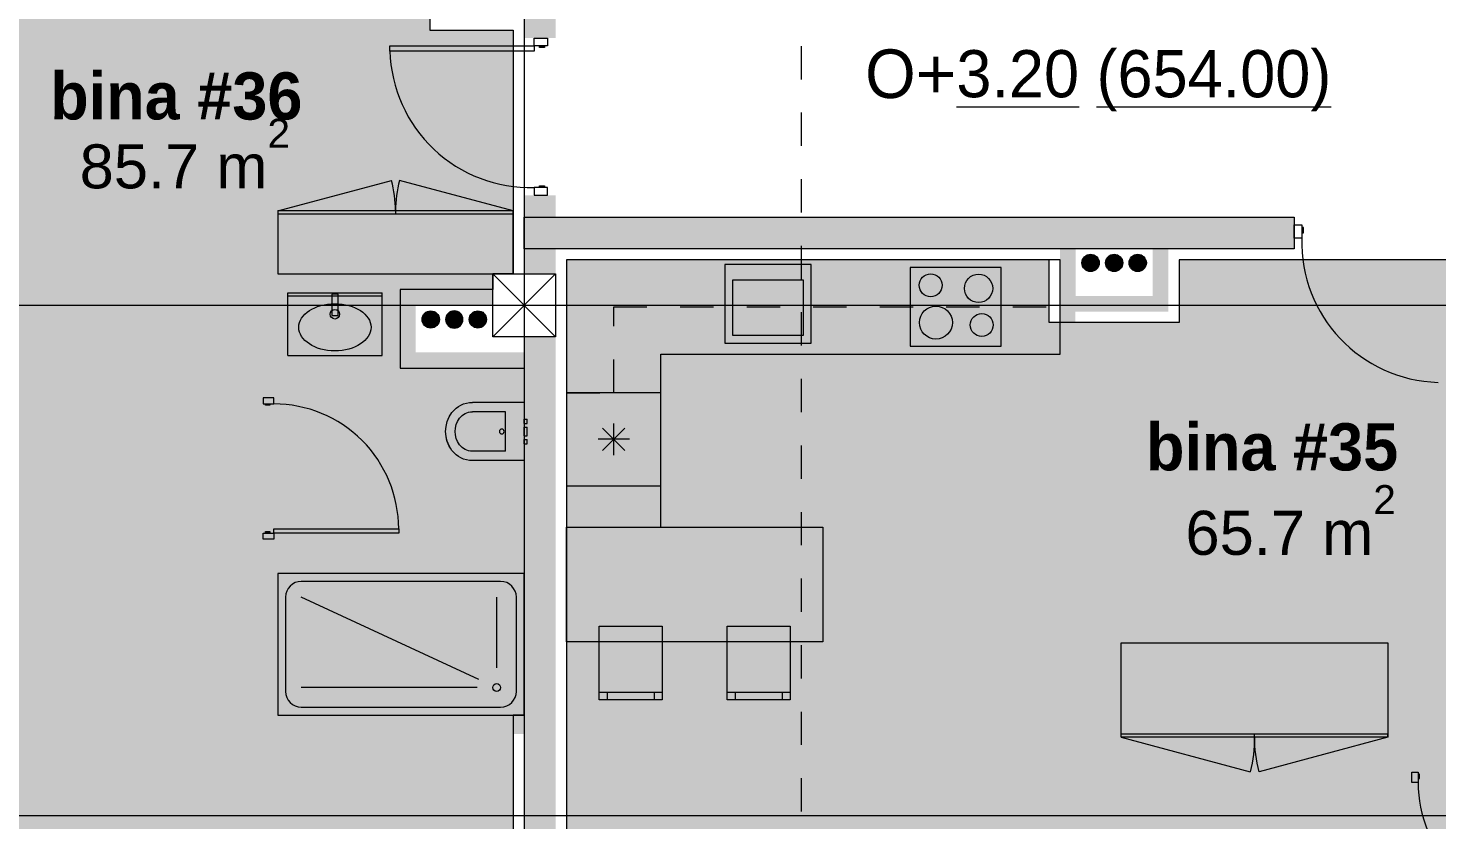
# Model space of a CAD drawing. Header units: millimetres. Extents: x 475159934 to 476245151, y 4620917055 to 4621447368.
# Drawn here: x 475237167 to 475246133, y 4621046000 to 4621051035 of the extents above; entities that cross this region are included whole.
import ezdxf

# ---------------------------------------------------------------- set-up
doc = ezdxf.new("R2010")
doc.units = ezdxf.units.MM
doc.header["$MEASUREMENT"] = 0
doc.set_wipeout_variables(frame=1)
doc.linetypes.add('Dashed', pattern=[423.333333, 211.666667, -211.666667])
doc.linetypes.add('Wipeout_Contour', pattern=[1000, 0, -1000])
for name, color, linetype, lineweight in [('2D Drafting - General_Pen_No__1_Pen_No__7', 7, 'Continuous', 0), ('2D Drafting - General_Pen_No__1_Pen_No__7_Pen_No__7', 7, 'Continuous', 0), ('2D Drafting - General_Pen_No__250_Pen_No__2_Pen_No__7', 7, 'Continuous', 0), ('2D Drafting - General_Pen_No__250_Pen_No__7_Pen_No__7', 7, 'Continuous', 0), ('2D Drafting - General_Pen_No__7_Pen_No__7_Pen_No__7', 7, 'Continuous', 0), ('Annotation - Text_Pen_No__7_Pen_No__142', 142, 'Continuous', 0), ('Doors_Pen_No__7_Pen_No__7_Pen_No__7', 7, 'Continuous', 0), ('G-Anno-Nplt_Pen_No__142', 142, 'Continuous', 0), ('G-Anno-Nplt_Pen_No__151', 151, 'Continuous', 0), ('G-Anno-Nplt_Pen_No__4', 7, 'Continuous', 0), ('New_._Pen_No__1', 1, 'Continuous', 0), ('New_shenobebi_Pen_No__1', 1, 'Continuous', 0), ('shaxtebi da milebi_Pen_No__1_Pen_No__1_Pen_No__1', 1, 'Continuous', 0), ('shaxtebi da milebi_Pen_No__5_Pen_No__5_Pen_No__5', 5, 'Continuous', 0), ('zoma_Pen_No__142', 142, 'Continuous', 0), ('zoma_Pen_No__5_Pen_No__5', 5, 'Continuous', 0)]:
    doc.layers.add(name, color=color, linetype=linetype, lineweight=lineweight)
doc.layers.add('New_Interior - Furniture', color=7, linetype='Continuous')
doc.layers.add('zoma', color=7, linetype='Continuous')
doc.layers.add('New_Interior - Furniture _Pen_No__252', color=7, linetype='Continuous', lineweight=0, true_color=0x666666)
doc.layers.add('shaxtebi da milebi_Pen_No__5_Pen_No__5_Pen_No__252', color=7, linetype='Continuous', lineweight=0, true_color=0x666666)
doc.styles.add('GENERATED_STYLE_1', font='arial.ttf')
doc.styles.add('GENERATED_STYLE_3', font='arial.ttf')
doc.styles.add('GENERATED_STYLE_6', font='avaza.ttf')
doc.styles.add('GENERATED_STYLE_7', font='')
doc.styles.get('GENERATED_STYLE_7').set_extended_font_data('AcadMtavr', bold=True)
doc.dimstyles.new('GENERATED_STYLE__3', dxfattribs={"dimtxt": 200, "dimasz": 64.421331, "dimexe": 0.18, "dimexo": 3, "dimgap": 0, "dimtad": 1, "dimtih": 1, "dimtoh": 1, "dimlfac": 0.001, "dimzin": 0, "dimdsep": 46, "dimtxsty": 'GENERATED_STYLE_3', "dimblk": 'ARROWHEAD_2', "dimblk1": 'ARROWHEAD_2', "dimblk2": 'ARROWHEAD_2', "dimcen": 0.09, "dimclrd": 142, "dimclre": 142, "dimclrt": 142, "dimadec": 0, "dimazin": 0, "dimtfac": 1, "dimtdec": 4, "dimtmove": 0, "dimatfit": 3, "dimfxl": 1, "dimtolj": 1, "dimtzin": 0, "dimarcsym": 0})
doc.dimstyles.new('GENERATED_STYLE__6', dxfattribs={"dimtxt": 200, "dimasz": 64.421331, "dimexe": 0.18, "dimexo": 3, "dimgap": 0, "dimtad": 1, "dimlfac": 0.001, "dimzin": 0, "dimdsep": 46, "dimtxsty": 'GENERATED_STYLE_3', "dimblk": 'ARROWHEAD_2', "dimblk1": 'ARROWHEAD_2', "dimblk2": 'ARROWHEAD_2', "dimcen": 0.09, "dimclrd": 142, "dimclre": 142, "dimclrt": 142, "dimadec": 0, "dimazin": 0, "dimtfac": 1, "dimtdec": 4, "dimtmove": 0, "dimatfit": 3, "dimfxl": 1, "dimtolj": 1, "dimtzin": 0, "dimarcsym": 0})

# ---------------------------------------------------------------- blocks, each defined once
blk = doc.blocks.new('Kitchen Layout 26')
at = {"layer": 'New_Interior - Furniture _Pen_No__252', "color": 251, "linetype": 'Continuous', "lineweight": 0, "true_color": 0x666666}
for p, q in [((4009, 734.4), (4009, 534.4)), ((3909, 634.4), (4109, 634.4)), ((3938.3, 705.1), (4079.7, 563.7)), ((3938.3, 563.7), (4079.7, 705.1)), ((3252.1, -27.5), (2802.1, -27.5)), ((2802.1, -27.5), (2802.1, -377.5)), ((3252.1, -377.5), (3252.1, -27.5)), ((2802.1, -377.5), (3252.1, -377.5))]:
    blk.add_line(p, q, dxfattribs=at)
at = {"layer": 'New_Interior - Furniture _Pen_No__252', "color": 251, "linetype": 'Dashed', "lineweight": 0, "true_color": 0x666666}
for p, q in [((4309, 338.2), (4009, 338.2)), ((4009, 338.2), (4009, -207.5)), ((4309, -507.5), (4309, 338.2)), ((4009, -207.5), (1238.5, -207.5)), ((1238.5, -207.5), (1238.5, -507.5)), ((1238.5, -507.5), (4309, -507.5))]:
    blk.add_line(p, q, dxfattribs=at)
at = {"layer": 'New_Interior - Furniture _Pen_No__252', "color": 251, "linetype": 'Continuous', "lineweight": 0, "true_color": 0x666666, "flags": 128}
for points in [[(1168.5, -507.5), (4309, -507.5), (4309, 1192.5), (3709, 1192.5), (3709, 92.5), (1168.5, 92.5)], [(3709, 930.6), (3709, 338.2), (4309, 338.2), (4309, 930.6)], [(2122.1, 42.5), (1542.1, 42.5), (1542.1, -457.5), (2122.1, -457.5)], [(3302.1, 22.5), (2752.1, 22.5), (2752.1, -477.5), (3302.1, -477.5)]]:
    blk.add_lwpolyline(points, close=True, dxfattribs=at)
at = {"layer": 'New_Interior - Furniture _Pen_No__252', "color": 251, "linetype": 'Continuous', "lineweight": 0, "true_color": 0x666666}
for centre, radius in [((1666.8, -92.5), 72.5), ((1958.5, -107.5), 105), ((1687.1, -325.5), 90), ((1991.6, -345), 72.5)]:
    blk.add_circle(centre, radius, dxfattribs=at)
blk = doc.blocks.new('Shower Tray 26')
at = {"layer": 'New_Interior - Furniture _Pen_No__252', "color": 251, "linetype": 'Continuous', "lineweight": 0, "true_color": 0x666666}
for p, q in [((750, 1519.1), (150, 1519.1)), ((50, 1419.1), (50, 150)), ((175, 300), (175, 1419.1)), ((226.4, 288.9), (750, 1419.1)), ((850, 150), (850, 1419.1)), ((300, 175), (750, 175)), ((150, 50), (750, 50))]:
    blk.add_line(p, q, dxfattribs=at)
at = {"layer": 'New_Interior - Furniture _Pen_No__252', "color": 251, "linetype": 'Continuous', "lineweight": 0, "true_color": 0x666666, "flags": 128}
blk.add_lwpolyline([(900, 0), (900, 1569.1), (0, 1569.1), (0, 0)], close=True, dxfattribs=at)
at = {"layer": 'New_Interior - Furniture _Pen_No__252', "color": 251, "linetype": 'Continuous', "lineweight": 0, "true_color": 0x666666}
blk.add_circle((175, 175), 25, dxfattribs=at)
for centre, start, end in [((150, 1419.1), 90, 180), ((750, 1419.1), 0, 90), ((150, 150), 180, 270), ((750, 150), 270, 0)]:
    blk.add_arc(centre, 100, start, end, dxfattribs=at)
blk = doc.blocks.new('Multi-Basin Counter 26')
at = {"layer": 'New_Interior - Furniture _Pen_No__252', "color": 251, "linetype": 'Continuous', "lineweight": 0, "true_color": 0x666666}
for p, q in [((-300, 0), (300, 0)), ((-300, -400), (-300, 0)), ((300, -400), (300, 0)), ((-300, -20), (300, -20)), ((-300, -400), (300, -400))]:
    blk.add_line(p, q, dxfattribs=at)
at = {"layer": 'New_Interior - Furniture _Pen_No__252', "color": 251, "linetype": 'Continuous', "lineweight": 0, "true_color": 0x666666, "flags": 128}
blk.add_lwpolyline([(-20, -145), (20, -145), (20, -10), (-20, -10)], close=True, dxfattribs=at)
at = {"layer": 'New_Interior - Furniture _Pen_No__252', "color": 251, "linetype": 'Continuous', "lineweight": 0, "true_color": 0x666666}
blk.add_circle((0, -137.1895), 30, dxfattribs=at)
blk.add_ellipse((0, -220), major_axis=(230, 0), ratio=0.652173913, dxfattribs=at)
blk = doc.blocks.new('Bidet 26')
at = {"layer": 'New_Interior - Furniture _Pen_No__252', "color": 251, "linetype": 'Continuous', "lineweight": 0, "true_color": 0x666666}
for p, q in [((185, 0), (-185, 0)), ((-78.5, 20), (-74.5, 20)), ((-78.5, 0), (-78.5, 20)), ((-74.5, 20), (-65, 20)), ((-65, 20), (-55.5, 20)), ((-55.5, 20), (-51.5, 20)), ((-51.5, 0), (-51.5, 20)), ((-27, 20), (-19.1, 20)), ((-27, 0), (-27, 20)), ((-19.1, 20), (0, 20)), ((0, 20), (19.1, 20)), ((0, 0), (19.1, 0)), ((19.1, 20), (27, 20)), ((19.1, 0), (27, 0)), ((27, 0), (27, 20)), ((51.5, 20), (55.5, 20)), ((51.5, 0), (51.5, 20)), ((51.5, 0), (55.5, 0)), ((55.5, 20), (65, 20)), ((55.5, 0), (65, 0)), ((65, 20), (74.5, 20)), ((65, 0), (74.5, 0)), ((74.5, 20), (78.5, 20)), ((74.5, 0), (78.5, 0)), ((78.5, 0), (78.5, 20)), ((185, 0), (185, -330)), ((-185, 0), (-185, -330)), ((-78.5, 0), (-74.5, 0)), ((-74.5, 0), (-65, 0)), ((-65, 0), (-55.5, 0)), ((-55.5, 0), (-51.5, 0)), ((-27, 0), (-19.1, 0)), ((-19.1, 0), (0, 0)), ((-125, -120), (-125, -330)), ((-125, -120), (125, -120)), ((125, -120), (125, -330))]:
    blk.add_line(p, q, dxfattribs=at)
blk.add_circle((0, -142.5), 15, dxfattribs=at)
for centre, radius, start, end in [((-22.5, -330), 162.5, 180, 233.1301), ((-22.5, -330), 162.5, 180, 233.1301), ((-22.5, -330), 102.5, 180, 233.1301), ((22.5, -330), 102.5, 306.8699, 0), ((22.5, -330), 162.5, 306.8699, 0), ((0, -300), 140, 233.1301, 306.8699), ((0, -300), 200, 233.1301, 306.8699), ((0, -300), 200, 233.1301, 270)]:
    blk.add_arc(centre, radius, start, end, dxfattribs=at)
blk = doc.blocks.new('Wardrobe 01 26_2')
at = {"layer": 'New_Interior - Furniture _Pen_No__252', "color": 251, "linetype": 'Continuous', "lineweight": 0, "true_color": 0x666666}
for p, q in [((0, 20), (1499.1, 20)), ((0, 0), (0, 20)), ((0, 0), (724, -194)), ((749.5, 0), (749.5, 20)), ((1499.1, 0), (775.1, -194))]:
    blk.add_line(p, q, dxfattribs=at)
at = {"layer": 'New_Interior - Furniture _Pen_No__252', "color": 251, "linetype": 'Continuous', "lineweight": 0, "true_color": 0x666666, "flags": 128}
blk.add_lwpolyline([(0, 0), (1499.1, 0), (1499.1, 400), (0, 400)], close=True, dxfattribs=at)
at = {"layer": 'New_Interior - Furniture _Pen_No__252', "color": 251, "linetype": 'Continuous', "lineweight": 0, "true_color": 0x666666}
for centre, start, end in [((0, 0), 345, 0), ((1499.1, 0), 180, 195)]:
    blk.add_arc(centre, 749.5, start, end, dxfattribs=at)
blk = doc.blocks.new('Dining Table Rectangle 24')
at = {"layer": 'New_Interior - Furniture _Pen_No__252', "color": 251, "linetype": 'Continuous', "lineweight": 0, "true_color": 0x666666}
for p, q in [((-557.5, 685), (-557.5, 735)), ((-257.5, 685), (-257.5, 735)), ((257.5, 685), (257.5, 735)), ((557.5, 685), (557.5, 735)), ((-607.5, 685), (-207.5, 685)), ((207.5, 685), (607.5, 685))]:
    blk.add_line(p, q, dxfattribs=at)
at = {"layer": 'New_Interior - Furniture _Pen_No__252', "color": 251, "linetype": 'Continuous', "lineweight": 0, "true_color": 0x666666, "flags": 128}
for points in [[(-607.5, 265), (-207.5, 265), (-207.5, 735), (-607.5, 735)], [(207.5, 265), (607.5, 265), (607.5, 735), (207.5, 735)], [(-815, -365), (815, -365), (815, 365), (-815, 365)]]:
    blk.add_lwpolyline(points, close=True, dxfattribs=at)
blk = doc.blocks.new('Wardrobe 01 26_11')
at = {"layer": 'New_Interior - Furniture _Pen_No__252', "color": 251, "linetype": 'Continuous', "lineweight": 0, "true_color": 0x666666}
for p, q in [((0, 20), (1696.9, 20)), ((0, 0), (0, 20)), ((0, 0), (819.5, -219.6)), ((848.4, 0), (848.4, 20)), ((1696.9, 0), (877.3, -219.6))]:
    blk.add_line(p, q, dxfattribs=at)
at = {"layer": 'New_Interior - Furniture _Pen_No__252', "color": 251, "linetype": 'Continuous', "lineweight": 0, "true_color": 0x666666, "flags": 128}
blk.add_lwpolyline([(0, 0), (1696.9, 0), (1696.9, 600), (0, 600)], close=True, dxfattribs=at)
at = {"layer": 'New_Interior - Furniture _Pen_No__252', "color": 251, "linetype": 'Continuous', "lineweight": 0, "true_color": 0x666666}
for centre, start, end in [((0, 0), 345, 0), ((1696.9, 0), 180, 195)]:
    blk.add_arc(centre, 848.4, start, end, dxfattribs=at)
blk = doc.blocks.new('*D681', base_point=(475826095.8, 4621095193.2))
at = {"layer": 'zoma_Pen_No__142', "color": 142, "linetype": 'Continuous', "lineweight": 0, "transparency": 16777216}
for p, q in [((475229850.7, 4621061026.7), (475229723.6, 4621061026.7)), ((475229829.6, 4621061002.2), (475229744.8, 4621061051.2)), ((475229787.2, 4621061026.7), (475229787.2, 4621061068.1)), ((475229787.2, 4621041672.1), (475229787.2, 4621061026.7)), ((475229850.7, 4621041672.1), (475229723.6, 4621041672.1)), ((475229744.8, 4621041696.5), (475229829.6, 4621041647.6)), ((475229787.2, 4621041630.6), (475229787.2, 4621041672.1))]:
    blk.add_line(p, q, dxfattribs=at)
at = {"layer": 'zoma_Pen_No__142', "color": 142, "lineweight": 0, "transparency": 16777216, "insert": (475229747.2, 4621051006.2), "char_height": 200, "attachment_point": 7, "rotation": 90, "style": 'GENERATED_STYLE_3'}
blk.add_mtext('\\A1;{\\pql;\\fArial|b0|i0|c204|p0;\\W1.000000;19.35}', dxfattribs=at)
blk = doc.blocks.new('ARROWHEAD_2')
at = {"color": 0, "linetype": 'Continuous', "lineweight": 0}
for p, q in [((0, 0), (-1, 0)), ((-0.38, -0.66), (0.38, 0.66))]:
    blk.add_line(p, q, dxfattribs=at)
blk = doc.blocks.new('*D731', base_point=(475826095.8, 4621095193.2))
at = {"layer": 'zoma_Pen_No__142', "color": 142, "linetype": 'Continuous', "lineweight": 0, "transparency": 16777216}
for p, q in [((475300055.4, 4621061026.7), (475299928.2, 4621061026.7)), ((475300034.2, 4621061002.2), (475299949.4, 4621061051.2)), ((475299991.8, 4621061026.7), (475299991.8, 4621061068.1)), ((475299991.8, 4621041672.1), (475299991.8, 4621061026.7)), ((475300055.4, 4621041672.1), (475299928.2, 4621041672.1)), ((475299949.4, 4621041696.5), (475300034.2, 4621041647.6)), ((475299991.8, 4621041630.6), (475299991.8, 4621041672.1))]:
    blk.add_line(p, q, dxfattribs=at)
at = {"layer": 'zoma_Pen_No__142', "color": 142, "lineweight": 0, "transparency": 16777216, "insert": (475299951.8, 4621051006.2), "char_height": 200, "attachment_point": 7, "rotation": 90, "style": 'GENERATED_STYLE_3'}
blk.add_mtext('\\A1;{\\pql;\\fArial|b0|i0|c204|p0;\\W1.000000;19.35}', dxfattribs=at)
blk = doc.blocks.new('*D747', base_point=(475826095.8, 4621095193.2))
at = {"layer": 'zoma_Pen_No__142', "color": 142, "linetype": 'Continuous', "lineweight": 0, "transparency": 16777216}
for p, q in [((475233643.8, 4621063231.9), (475233594.9, 4621063147.1)), ((475233619.4, 4621063125.9), (475233619.4, 4621063253.1)), ((475233619.4, 4621063189.5), (475240119.4, 4621063189.5)), ((475240143.8, 4621063231.9), (475240094.9, 4621063147.1)), ((475240119.4, 4621063125.9), (475240119.4, 4621063253.1))]:
    blk.add_line(p, q, dxfattribs=at)
at = {"layer": 'zoma_Pen_No__142', "color": 142, "lineweight": 0, "transparency": 16777216, "char_height": 200, "attachment_point": 7, "style": 'GENERATED_STYLE_3'}
for s, insert in [('\\A1;{\\pql;\\fArial|b0|i0|c204|p0;\\W1.000000;6.50}', (475236602.4, 4621063229.5)), ('\\A1;{\\pql;\\fArial|b0|i0|c204|p0;\\W1.000000;0.40}', (475239561, 4621063229.5))]:
    blk.add_mtext(s, dxfattribs=dict(at, insert=insert))
blk = doc.blocks.new('*D748', base_point=(475826095.8, 4621095193.2))
at = {"layer": 'zoma_Pen_No__142', "color": 142, "linetype": 'Continuous', "lineweight": 0, "transparency": 16777216}
for p, q in [((475240143.8, 4621063231.9), (475240094.9, 4621063147.1)), ((475240119.4, 4621063125.9), (475240119.4, 4621063253.1)), ((475240119.4, 4621063189.5), (475240519.4, 4621063189.5)), ((475240543.8, 4621063231.9), (475240494.9, 4621063147.1)), ((475240519.4, 4621063125.9), (475240519.4, 4621063253.1))]:
    blk.add_line(p, q, dxfattribs=at)
blk = doc.blocks.new('*D749', base_point=(475826095.8, 4621095193.2))
at = {"layer": 'zoma_Pen_No__142', "color": 142, "linetype": 'Continuous', "lineweight": 0, "transparency": 16777216}
for p, q in [((475240543.8, 4621063231.9), (475240494.9, 4621063147.1)), ((475240519.4, 4621063125.9), (475240519.4, 4621063253.1)), ((475240519.4, 4621063189.5), (475247019.4, 4621063189.5)), ((475247043.8, 4621063231.9), (475246994.9, 4621063147.1)), ((475247019.4, 4621063125.9), (475247019.4, 4621063253.1))]:
    blk.add_line(p, q, dxfattribs=at)
at = {"layer": 'zoma_Pen_No__142', "color": 142, "lineweight": 0, "transparency": 16777216, "char_height": 200, "attachment_point": 7, "style": 'GENERATED_STYLE_3'}
for s, insert in [('\\A1;{\\pql;\\fArial|b0|i0|c204|p0;\\W1.000000;6.50}', (475243502.4, 4621063229.5)), ('\\A1;{\\pql;\\fArial|b0|i0|c204|p0;\\W1.000000;0.40}', (475246461, 4621063229.5))]:
    blk.add_mtext(s, dxfattribs=dict(at, insert=insert))

msp = doc.modelspace()

# ---------------------------------------------------------------- hatches: boundary and pattern name
at = {"layer": '2D Drafting - General_Pen_No__250_Pen_No__2_Pen_No__7', "linetype": 'Continuous', "lineweight": 0}
for points in [[(475243734.787, 4621049231.985), (475243832.911, 4621049231.985), (475243832.911, 4621048961.985), (475243734.787, 4621048961.985)], [(475245821.644, 4621047223.404), (475245919.768, 4621047223.404), (475245919.768, 4621046324.744), (475245821.644, 4621046324.744)], [(475245974.768, 4621046225.019), (475245974.768, 4621046324.744), (475245821.644, 4621046324.744), (475245821.644, 4621046225.02)]]:
    msp.add_hatch(color=7, dxfattribs=at).paths.add_polyline_path(points)
at = {"layer": '2D Drafting - General_Pen_No__250_Pen_No__7_Pen_No__7', "linetype": 'Continuous', "lineweight": 0}
for points in [[(475240524.343, 4621051431.979), (475240324.343, 4621051431.979), (475240324.343, 4621050972.054), (475240524.343, 4621050972.054)], [(475240324.343, 4621049972.054), (475240324.343, 4621049472.054), (475240524.343, 4621049472.054), (475240524.343, 4621049972.054)], [(475238635.289, 4621049872.054), (475238635.289, 4621048684.541), (475238755.289, 4621048684.541), (475238755.289, 4621049352.266), (475240124.343, 4621049352.266), (475240124.343, 4621049472.054), (475238755.289, 4621049472.054), (475238755.289, 4621049872.054)], [(475240324.343, 4621049631.985), (475240324.343, 4621049831.985), (475245224.343, 4621049831.985), (475245224.343, 4621049631.985)], [(475243834.975, 4621049631.985), (475243734.787, 4621049631.985), (475243734.787, 4621049231.985), (475244423.975, 4621049231.985), (475244423.975, 4621049631.985), (475244324.345, 4621049631.985), (475244324.345, 4621049331.985), (475243834.975, 4621049331.985)], [(475239534.155, 4621048872.054), (475240324.343, 4621048872.054), (475240324.343, 4621048972.054), (475239634.343, 4621048972.054), (475239634.343, 4621049272.06), (475240124.343, 4621049272.06), (475240124.343, 4621049372.054), (475239634.343, 4621049372.054), (475239534.155, 4621049372.054)], [(475240324.343, 4621049072.054), (475240324.343, 4621042072.054), (475240524.343, 4621042072.054), (475240524.343, 4621049072.054)], [(475238635.289, 4621046666.224), (475238635.289, 4621046546.224), (475240324.343, 4621046546.224), (475240324.343, 4621046666.224), (475238755.289, 4621046666.224), (475238755.289, 4621047784.541), (475238635.289, 4621047784.541)], [(475244124.768, 4621047223.404), (475245821.644, 4621047223.404), (475245821.644, 4621047125.281), (475244124.768, 4621047125.281), (475244124.768, 4621042672.067), (475244004.768, 4621042672.067), (475244004.768, 4621047223.404)]]:
    msp.add_hatch(color=7, dxfattribs=at).paths.add_polyline_path(points)
at = {"layer": 'G-Anno-Nplt_Pen_No__151', "linetype": 'Continuous', "lineweight": 0, "true_color": 0x1f2f3f}
for points in [[(475233494.343, 4621048411.866), (475233894.343, 4621048411.866), (475233894.343, 4621049242.054), (475233694.343, 4621049242.054), (475233694.343, 4621049542.054), (475233494.343, 4621049542.054), (475233494.343, 4621055502.054), (475236994.814, 4621055502.054), (475236994.814, 4621056602.054), (475240054.343, 4621056602.054), (475240054.343, 4621056402.054), (475240054.343, 4621052662.914), (475240124.343, 4621052662.914), (475240124.343, 4621051782.429), (475239724.343, 4621051782.429), (475239724.343, 4621051022.411), (475240254.343, 4621051022.411), (475240254.343, 4621049472.054), (475240124.343, 4621049472.054), (475240124.343, 4621049372.054), (475239534.155, 4621049372.054), (475239534.155, 4621048872.054), (475240324.343, 4621048872.054), (475240324.343, 4621046666.224), (475240254.343, 4621046666.224), (475240254.343, 4621042142.054), (475240054.343, 4621042142.054), (475240054.343, 4621041942.06), (475236794.343, 4621041942.06), (475236794.343, 4621044242.06), (475233494.343, 4621044242.06)], [(475240594.343, 4621042742.067), (475244194.761, 4621042742.067), (475244194.761, 4621041942.067), (475246954.343, 4621041942.067), (475246954.343, 4621042127.435), (475247494.343, 4621042127.435), (475247494.343, 4621041942.067), (475249854.343, 4621041942.067), (475249854.343, 4621047422.208), (475249924.343, 4621047422.208), (475249924.343, 4621049072.06), (475247664.53, 4621049072.06), (475247664.53, 4621048672.06), (475247124.342, 4621048672.06), (475247124.342, 4621049072.06), (475247024.343, 4621049072.06), (475246954.343, 4621049072.06), (475246954.343, 4621049561.985), (475244493.975, 4621049561.985), (475244493.975, 4621049161.985), (475243664.787, 4621049161.985), (475243664.787, 4621049561.985), (475240594.343, 4621049561.985)]]:
    msp.add_hatch(color=169, dxfattribs=at).paths.add_polyline_path(points)
at = {"layer": 'shaxtebi da milebi_Pen_No__1_Pen_No__1_Pen_No__1', "linetype": 'Continuous', "lineweight": 0}
for points in [[(475244174.345, 4621049541.985, 1), (475244284.345, 4621049541.985, 1)], [(475239974.343, 4621049182.054, 1), (475240084.343, 4621049182.054, 1)]]:
    msp.add_hatch(color=1, dxfattribs=at).paths.add_polyline_path(points)
at = {"layer": 'shaxtebi da milebi_Pen_No__5_Pen_No__5_Pen_No__252', "linetype": 'Continuous', "lineweight": 0, "true_color": 0x666666}
for points in [[(475243874.345, 4621049541.985, -1), (475243984.345, 4621049541.985, -1)], [(475239674.343, 4621049182.054, -1), (475239784.343, 4621049182.054, -1)]]:
    msp.add_hatch(color=251, dxfattribs=at).paths.add_polyline_path(points)
at = {"layer": 'shaxtebi da milebi_Pen_No__5_Pen_No__5_Pen_No__5', "linetype": 'Continuous', "lineweight": 0}
for points in [[(475244079.345, 4621049596.985, -1), (475244079.345, 4621049486.985, -1)], [(475239879.343, 4621049237.054, 1), (475239879.343, 4621049127.054, 1)]]:
    msp.add_hatch(color=5, dxfattribs=at).paths.add_polyline_path(points)

# ---------------------------------------------------------------- linework, layer by layer
at = {"layer": '2D Drafting - General_Pen_No__1_Pen_No__7', "color": 7, "linetype": 'Continuous', "lineweight": 0}
for p, q in [((475240124.343, 4621049072.054), (475240524.343, 4621049472.054)), ((475240524.343, 4621049072.054), (475240124.343, 4621049472.054))]:
    msp.add_line(p, q, dxfattribs=at)
at = {"layer": '2D Drafting - General_Pen_No__1_Pen_No__7', "color": 7, "linetype": 'Continuous', "lineweight": 0, "flags": 128}
msp.add_lwpolyline([(475240524.343, 4621049072.054), (475240124.343, 4621049072.054), (475240124.343, 4621049472.054), (475240524.343, 4621049472.054)], close=True, dxfattribs=at)
at = {"layer": '2D Drafting - General_Pen_No__1_Pen_No__7_Pen_No__7', "color": 7, "linetype": 'Continuous', "lineweight": 0}
for centre, start, end in [((475240362.591, 4621050914.331), 181.603806, 271.603806), ((475246166.621, 4621049675.075), 178.396194, 268.396194)]:
    msp.add_arc(centre, 893.239, start, end, dxfattribs=at)
at = {"layer": '2D Drafting - General_Pen_No__250_Pen_No__7_Pen_No__7', "color": 7, "linetype": 'Continuous', "lineweight": 0, "flags": 128}
msp.add_lwpolyline([(475240324.343, 4621049631.985), (475240324.343, 4621049831.985), (475245224.343, 4621049831.985), (475245224.343, 4621049631.985)], close=True, dxfattribs=at)
at = {"layer": '2D Drafting - General_Pen_No__7_Pen_No__7_Pen_No__7', "color": 7, "linetype": 'Continuous', "lineweight": 0}
for centre, start, end in [((475238731.085, 4621047850.719), 359.998516, 90.0001975), ((475246808.59, 4621046236.248), 179.9983197, 270)]:
    msp.add_arc(centre, 794.311, start, end, dxfattribs=at)
at = {"layer": 'Doors_Pen_No__7_Pen_No__7_Pen_No__7', "color": 7, "linetype": 'Continuous', "lineweight": 0, "flags": 128}
for points in [[(475240472.257, 4621050972.054), (475240472.257, 4621050922.665), (475240387.591, 4621050922.665), (475240387.591, 4621050972.054)], [(475240387.591, 4621050922.665), (475240387.591, 4621050889.331), (475239469.702, 4621050889.331), (475239469.702, 4621050922.665)], [(475240454.257, 4621050922.665), (475240454.257, 4621050911.554), (475240420.924, 4621050911.554), (475240420.924, 4621050922.665)], [(475240472.257, 4621049972.054), (475240472.257, 4621050021.442), (475240387.591, 4621050021.442), (475240387.591, 4621049972.054)], [(475240454.257, 4621050032.554), (475240454.257, 4621050021.442), (475240420.924, 4621050021.442), (475240420.924, 4621050032.554)], [(475245224.343, 4621049784.742), (475245273.732, 4621049784.742), (475245273.732, 4621049700.075), (475245224.343, 4621049700.075)], [(475245284.843, 4621049766.742), (475245273.732, 4621049766.742), (475245273.732, 4621049733.409), (475245284.843, 4621049733.409)], [(475238663.35, 4621048684.542), (475238663.349, 4621048645.031), (475238731.082, 4621048645.03), (475238731.083, 4621048684.541)], [(475238677.748, 4621048636.142), (475238677.749, 4621048645.031), (475238704.415, 4621048645.03), (475238704.415, 4621048636.141)], [(475238677.751, 4621047824.053), (475238677.751, 4621047832.942), (475238704.418, 4621047832.941), (475238704.417, 4621047824.053)], [(475238731.084, 4621047824.052), (475238731.085, 4621047850.719), (475239525.396, 4621047850.698), (475239525.395, 4621047824.031)], [(475238663.35, 4621047784.542), (475238663.351, 4621047824.054), (475238731.084, 4621047824.052), (475238731.083, 4621047784.541)], [(475245974.768, 4621046304.005), (475246014.279, 4621046304.005), (475246014.279, 4621046236.272), (475245974.768, 4621046236.272)], [(475246023.168, 4621046289.605), (475246014.279, 4621046289.605), (475246014.279, 4621046262.938), (475246023.168, 4621046262.938)]]:
    msp.add_lwpolyline(points, close=True, dxfattribs=at)
at = {"layer": 'G-Anno-Nplt_Pen_No__4', "color": 7, "linetype": 'Continuous', "lineweight": 0, "flags": 128}
msp.add_lwpolyline([(475239724.343, 4621051782.429), (475239724.343, 4621051022.411), (475240254.343, 4621051022.411), (475240254.343, 4621049472.054), (475240124.343, 4621049472.054), (475240124.343, 4621049372.054), (475239534.155, 4621049372.054), (475239534.155, 4621048872.054), (475240324.343, 4621048872.054), (475240324.343, 4621046666.224), (475240254.343, 4621046666.224), (475240254.343, 4621042142.054), (475240054.343, 4621042142.054), (475240054.343, 4621041942.06), (475236794.343, 4621041942.06), (475236794.343, 4621044242.06), (475233494.343, 4621044242.06), (475233494.343, 4621048411.866), (475233894.343, 4621048411.866), (475233894.343, 4621049242.054), (475233694.343, 4621049242.054), (475233694.343, 4621049542.054), (475233494.343, 4621049542.054), (475233494.343, 4621055502.054)], dxfattribs=at)
msp.add_lwpolyline([(475240594.343, 4621042742.067), (475244194.761, 4621042742.067), (475244194.761, 4621041942.067), (475246954.343, 4621041942.067), (475246954.343, 4621042127.435), (475247494.343, 4621042127.435), (475247494.343, 4621041942.067), (475249854.343, 4621041942.067), (475249854.343, 4621047422.208), (475249924.343, 4621047422.208), (475249924.343, 4621049072.06), (475247664.53, 4621049072.06), (475247664.53, 4621048672.06), (475247124.342, 4621048672.06), (475247124.342, 4621049072.06), (475247024.343, 4621049072.06), (475246954.343, 4621049072.06), (475246954.343, 4621049561.985), (475244493.975, 4621049561.985), (475244493.975, 4621049161.985), (475243664.787, 4621049161.985), (475243664.787, 4621049561.985), (475240594.343, 4621049561.985)], close=True, dxfattribs=at)
at = {"layer": 'New_shenobebi_Pen_No__1', "color": 1, "linetype": 'Dashed', "lineweight": 0}
msp.add_lwpolyline([(475242089.009, 4621037162.626), (475242089.009, 4621060455.848)], dxfattribs=at)
at = {"layer": 'shaxtebi da milebi_Pen_No__1_Pen_No__1_Pen_No__1', "color": 1, "linetype": 'Continuous', "lineweight": 0, "flags": 128}
for points in [[(475244174.345, 4621049541.985, -1), (475244284.345, 4621049541.985, -1)], [(475239974.343, 4621049182.054, -1), (475240084.343, 4621049182.054, -1)]]:
    msp.add_lwpolyline(points, format="xyb", close=True, dxfattribs=at)
at = {"layer": 'shaxtebi da milebi_Pen_No__5_Pen_No__5_Pen_No__252', "color": 251, "linetype": 'Continuous', "lineweight": 0, "true_color": 0x666666, "flags": 128}
for points in [[(475243874.345, 4621049541.985, -1), (475243984.345, 4621049541.985, -1)], [(475239674.343, 4621049182.054, -1), (475239784.343, 4621049182.054, -1)]]:
    msp.add_lwpolyline(points, format="xyb", close=True, dxfattribs=at)
at = {"layer": 'shaxtebi da milebi_Pen_No__5_Pen_No__5_Pen_No__5', "color": 5, "linetype": 'Continuous', "lineweight": 0, "flags": 128}
for points in [[(475244079.345, 4621049596.985, -1), (475244079.345, 4621049486.985, -1)], [(475239879.343, 4621049237.054, 1), (475239879.343, 4621049127.054, 1)]]:
    msp.add_lwpolyline(points, format="xyb", close=True, dxfattribs=at)
at = {"layer": 'zoma_Pen_No__5_Pen_No__5', "color": 5, "linetype": 'Continuous', "lineweight": 0}
for p, q in [((475240324.343, 4621064308.036), (475240324.343, 4621036072.741)), ((475229343.792, 4621049272.054), (475300771.399, 4621049272.054)), ((475229343.792, 4621046026.689), (475300771.399, 4621046026.689))]:
    msp.add_line(p, q, dxfattribs=at)

# ---------------------------------------------------------------- block references
at = {"layer": 'New_Interior - Furniture', "color": 1, "linetype": 'Continuous', "lineweight": 0, "zscale": 1000}
for name, p, rotation in [('Wardrobe 01 26_2', (475240254.343, 4621049872.054), 180), ('Kitchen Layout 26', (475244903.325, 4621049054.474), 180), ('Shower Tray 26', (475240324.343, 4621046666.224), 90)]:
    msp.add_blockref(name, p, dxfattribs=dict(at, rotation=rotation))
msp.add_blockref('Multi-Basin Counter 26', (475239119.445, 4621049352.266), dxfattribs=at)
at = {"layer": 'New_Interior - Furniture', "color": 1, "linetype": 'Continuous', "lineweight": 0, "xscale": -1, "zscale": 1000}
for name, p, rotation in [('Bidet 26', (475240324.343, 4621048469.641), 270), ('Dining Table Rectangle 24', (475241409.343, 4621047496.985), 180)]:
    msp.add_blockref(name, p, dxfattribs=dict(at, rotation=rotation))
msp.add_blockref('Wardrobe 01 26_11', (475245821.644, 4621046525.281), dxfattribs=at)

# ---------------------------------------------------------------- texts
at = {"layer": 'Annotation - Text_Pen_No__7_Pen_No__142', "color": 142, "linetype": 'Continuous', "lineweight": 0, "char_height": 300, "attachment_point": 2, "style": 'GENERATED_STYLE_7'}
for s, insert in [('\\A1;{\\pqc;\\fAcadMtavr|b1|i0|c0|p0;\\W1.000000;bina #\\fAcadMtavr|b1|i0|c0|p0;\\W1.000000;36}', (475238110.017, 4621050753.944)), ('\\A1;{\\pqc;\\fAcadMtavr|b1|i0|c0|p0;\\W1.000000;bina #\\fAcadMtavr|b1|i0|c0|p0;\\W1.000000;35}', (475245084.625, 4621048522.271))]:
    msp.add_mtext(s, dxfattribs=dict(at, insert=insert))
at = {"layer": 'G-Anno-Nplt_Pen_No__142', "color": 142, "lineweight": 0, "char_height": 280, "attachment_point": 7, "style": 'GENERATED_STYLE_1'}
for s, insert in [('{\\fArial|b0|i0|c204|p0;85.7 m{\\H0.66x;\\S2^  ;}}', (475237494.825, 4621050011.863)), ('{\\fArial|b0|i0|c204|p0;65.7 m{\\H0.66x;\\S2^  ;}}', (475244533.281, 4621047681.24))]:
    msp.add_mtext(s, dxfattribs=dict(at, insert=insert))

# ---------------------------------------------------------------- dimensions: what is measured, and where the dimension line sits
at = {"layer": 'zoma', "color": 142, "linetype": 'Continuous', "lineweight": 0}
for base, p1, p2, picture, middle in [((475240119.368, 4621063189.494), (475233619.368, 4621042807.542), (475240119.368, 4621042807.542), '*D747', (475236861.364, 4621063329.494)), ((475247019.368, 4621063189.494), (475240519.368, 4621042807.555), (475247019.368, 4621042807.542), '*D749', (475243761.364, 4621063329.494)), ((475240519.368, 4621063189.494), (475240119.368, 4621042807.542), (475240519.368, 4621042807.555), '*D748', (475239819.947, 4621063329.494))]:
    dim = msp.add_linear_dim(base=base, p1=p1, p2=p2, dimstyle='GENERATED_STYLE__3', dxfattribs=at)
    dim.commit()
    dim.dimension.update_dxf_attribs({"geometry": picture, "text_midpoint": middle, "dimtype": 160})
for base, p1, p2, picture, middle in [((475229787.171, 4621061026.688), (475231459.487, 4621041672.053), (475253174.993, 4621061026.688), '*D681', (475229647.171, 4621051341.197)), ((475299991.81, 4621061026.688), (475233700.384, 4621041672.053), (475255415.89, 4621061026.688), '*D731', (475299851.81, 4621051341.197))]:
    dim = msp.add_linear_dim(base=base, p1=p1, p2=p2, angle=90, dimstyle='GENERATED_STYLE__6', dxfattribs=at)
    dim.commit()
    dim.dimension.update_dxf_attribs({"geometry": picture, "text_midpoint": middle, "dimtype": 160, "text_rotation": 90})

# ---------------------------------------------------------------- next in the draw order: wipeouts: each hides what was drawn before it
at = {"color": 1, "linetype": 'Wipeout_Contour', "lineweight": 0, "ltscale": 23227120853.41734}
msp.add_wipeout([(475242557.697, 4621050440.806), (475245398.697, 4621050440.806), (475245398.697, 4621050976.708), (475242557.697, 4621050976.708)], dxfattribs=at).dxf.layer = 'New_._Pen_No__1'

# ---------------------------------------------------------------- next in the draw order: texts
at = {"layer": 'New_._Pen_No__1', "color": 1, "linetype": 'Continuous', "lineweight": 0, "insert": (475243978.197, 4621050904.044), "char_height": 308.823529, "attachment_point": 2, "style": 'GENERATED_STYLE_6'}
msp.add_mtext('\\A1;{\\pqc;\\fAvaza|b0|i0|c0|p0;\\W1.000000;O\\fArial|b0|i0|c204|p0;\\H1.029412x;\\W1.000000;+\\fAvaza|b0|i0|c0|p0;\\L\\H0.943673x;\\W1.000000;\\L3.20 (65\\fAvaza|b0|i0|c0|p0;\\W1.000000;4\\fAvaza|b0|i0|c0|p0;\\W1.000000;.\\fAvaza|b0|i0|c0|p0;\\W1.000000;0\\fAvaza|b0|i0|c0|p0;\\W1.000000;0)}', dxfattribs=at)

doc.saveas('drawing.dxf')
